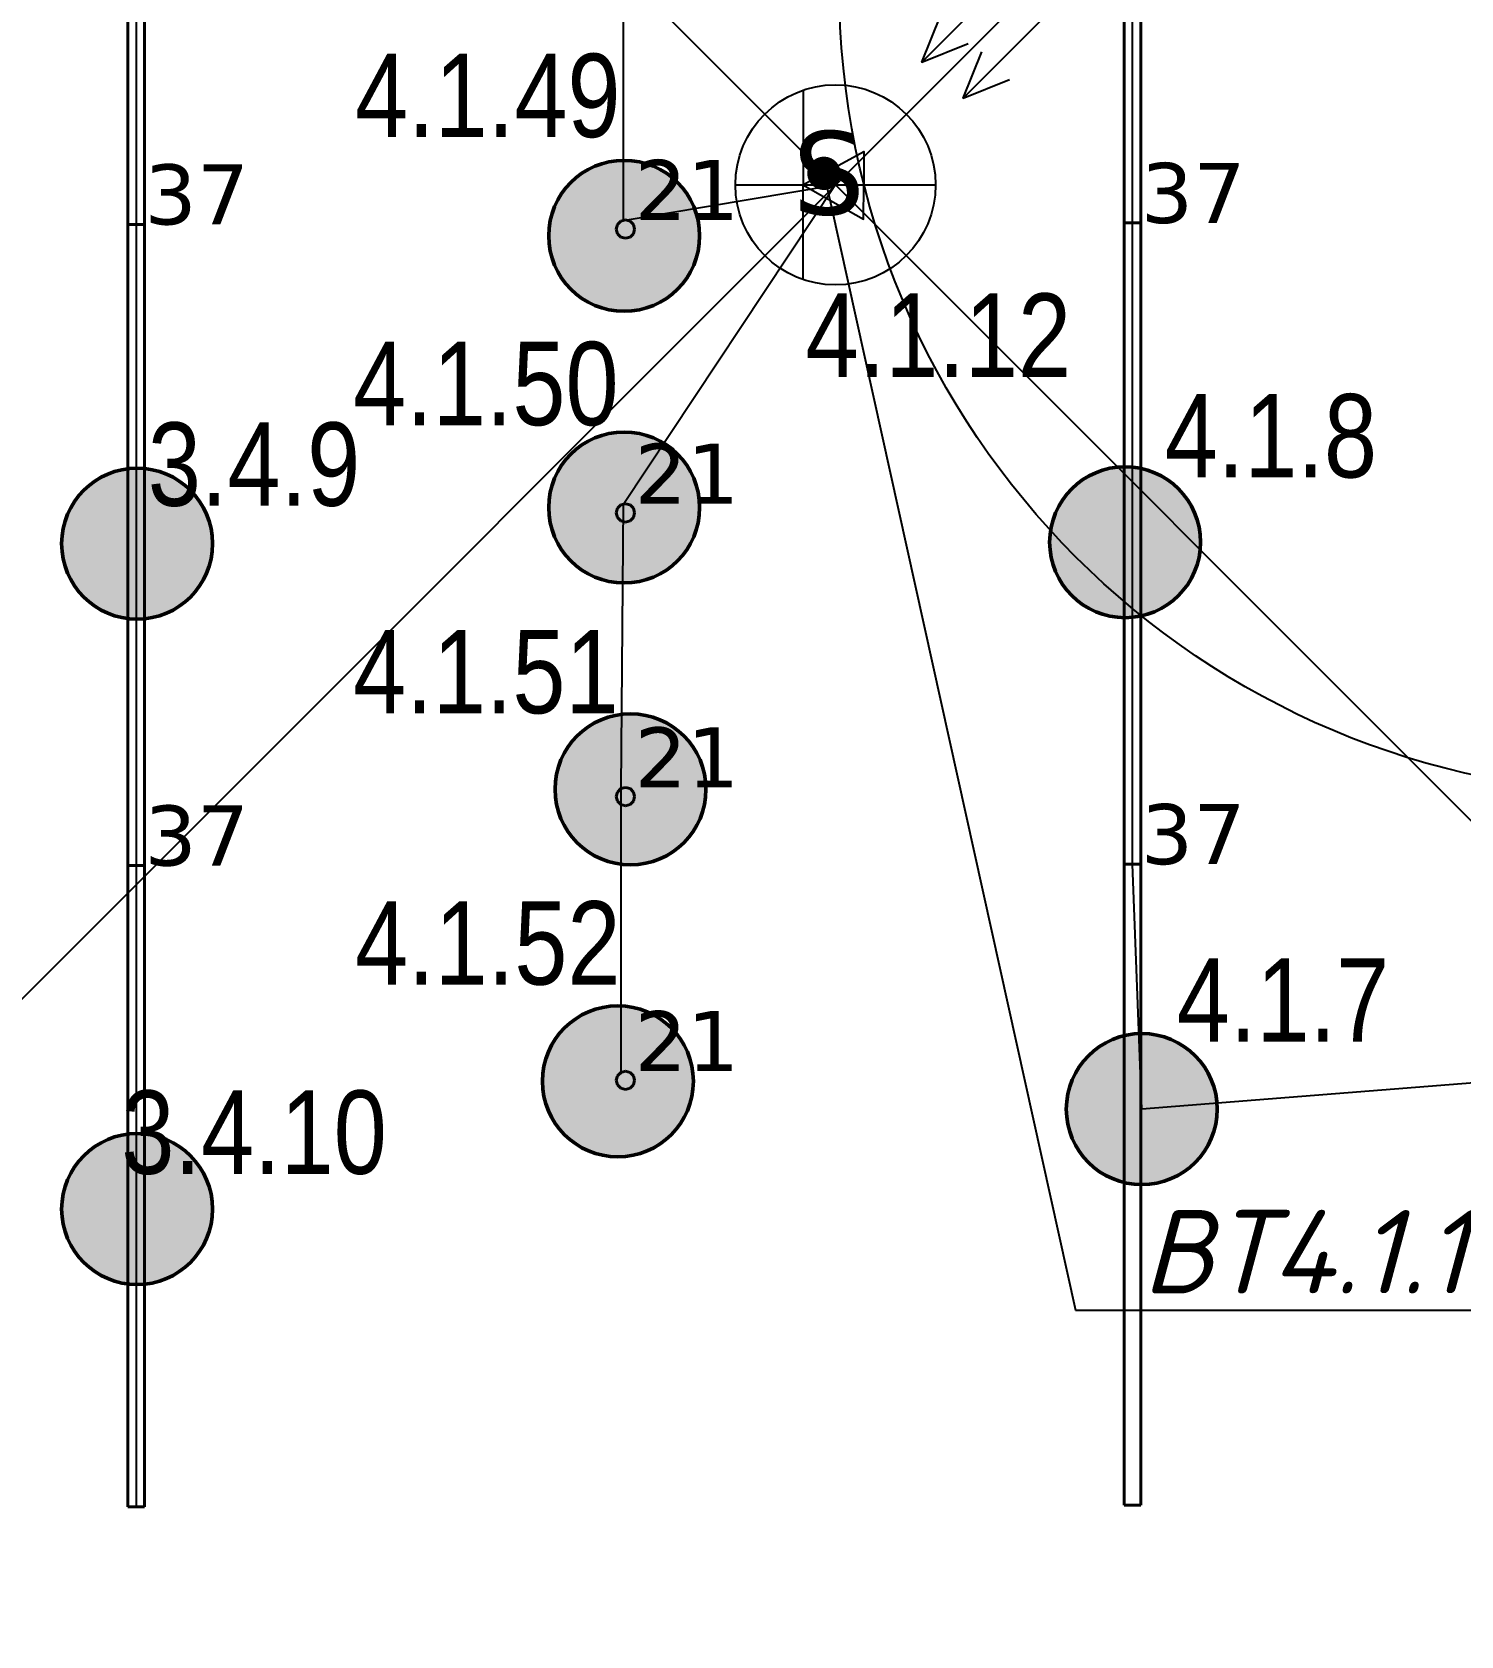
# Model space of a CAD drawing. Header units: millimetres. Extents: x -243740 to 150609, y -473655 to -165121.
# Drawn here: x -168199 to -163914, y -397737 to -392929 of the extents above; entities that cross this region are included whole.
import ezdxf
from ezdxf import colors
from ezdxf.entities.mleader import LeaderData, LeaderLine
from ezdxf.enums import TextEntityAlignment as Align
from ezdxf.math import Vec2, Vec3

# ---------------------------------------------------------------- set-up
doc = ezdxf.new("R2010")
doc.units = ezdxf.units.MM
for name, color, linetype, lineweight in [('0_Авт.', 255, 'Continuous', 5), ('_освещение_dali', 3, 'Continuous', 50), ('DLX_FL2_LUM 16', 5, 'Continuous', 40), ('DLX_FL2_LUM 28', 5, 'Continuous', 40)]:
    doc.layers.add(name, color=color, linetype=linetype, lineweight=lineweight)
doc.layers.add('_Гр.ЩД-1А.5.9.I2.4', color=6, linetype='Continuous')
doc.layers.add('_Гр.ЩД-1А.5.9.I2.5', color=6, linetype='Continuous')
doc.styles.get("Standard").update_dxf_attribs({"font": 'ARIALN.TTF'})
doc.styles.add('TableTextStyle', font='')
doc.styles.add('Шрифт - 200', font='', dxfattribs={"height": 200})
doc.styles.get('TableTextStyle').set_extended_font_data('VERDANA.TTF')
doc.styles.get('Шрифт - 200').set_extended_font_data('GOST Common', italic=True)
doc.linetypes.add('Truba', pattern='A,3e-05,[4,MSH_7,S=1,R=0,X=0,Y=0],-3.022072', length=3.022102)
doc.linetypes.add('Проводка в лотке', pattern='A,7.5,[130,ltypeshp.shx,S=0.5,R=0,X=0,Y=0],1,[130,ltypeshp.shx,S=1,R=90,X=0,Y=-0.5],1,[130,ltypeshp.shx,S=0.5,R=0,X=0,Y=0],7.5', length=17)

# ---------------------------------------------------------------- blocks, each defined once
blk = doc.blocks.new('A$C85fa3c5e')
at = {"layer": '0_Авт.', "color": 6, "lineweight": 25, "ltscale": 100}
for points in [[(5.418, 6.505), (2.589, 3.676), (3.15, 5.068)], [(5.418, 6.505), (2.589, 3.676), (3.981, 4.236)], [(6.655, 5.428), (3.827, 2.599), (4.387, 3.991)], [(6.655, 5.428), (3.827, 2.599), (5.218, 3.16)], [(-0.973, 2.838), (-0.98, -2.836)], [(-0.976, 0), (0.849, 1.003), (0.849, -0.01)], [(-3, 0), (3, 0)], [(-0.976, 0), (0.838, -1.023), (0.849, -0.01)]]:
    blk.add_lwpolyline(points, dxfattribs=at)
blk.add_circle((0, 0), 3, dxfattribs=at)
blk = doc.blocks.new('_Dot')
at = {"color": 0, "linetype": 'ByBlock', "lineweight": -2}
blk.add_line((-0.5, 0), (-1, 0), dxfattribs=at)
at = {"color": 0, "linetype": 'ByBlock', "const_width": 0.5}
blk.add_lwpolyline([(-0.25, 0, 1), (0.25, 0, 1)], format="xyb", close=True, dxfattribs=at)
blk = doc.blocks.new('A$Caabd1818')
at = {"layer": 'DLX_FL2_LUM 16'}
for points in [[(-171882.2, 4016.2, 0), (-171882.2, 5938.2, 0)], [(-171882.2, 5938.2, 0), (-171882.2, 4016.2, 0)], [(-171882.2, 5938.2, 0), (-171882.2, 4016.2, 0)], [(-171882.2, 4016.2, 0), (-171882.2, 5938.2, 0)], [(-171832.2, 5938.2, 0), (-171832.2, 4016.2, 0)], [(-171832.2, 4016.2, 0), (-171832.2, 5938.2, 0)], [(-171832.2, 4016.2, 0), (-171832.2, 5938.2, 0)], [(-171832.2, 5938.2, 0), (-171832.2, 4016.2, 0)], [(-168894.2, 4020.4, 0), (-168894.2, 5942.4, 0)], [(-168894.2, 5942.4, 0), (-168894.2, 4020.4, 0)], [(-168894.2, 5942.4, 0), (-168894.2, 4020.4, 0)], [(-168894.2, 4020.4, 0), (-168894.2, 5942.4, 0)], [(-168844.2, 5942.4, 0), (-168844.2, 4020.4, 0)], [(-168844.2, 4020.4, 0), (-168844.2, 5942.4, 0)], [(-168844.2, 4020.4, 0), (-168844.2, 5942.4, 0)], [(-168844.2, 5942.4, 0), (-168844.2, 4020.4, 0)], [(-171882.2, 4016.2, 0), (-171882.2, 4016.2, 0)], [(-171832.2, 4016.2, 0), (-171882.2, 4016.2, 0)], [(-171882.2, 4016.2, 0), (-171882.2, 4016.2, 0)], [(-171882.2, 4016.2, 0), (-171832.2, 4016.2, 0)], [(-171882.2, 4016.2, 0), (-171832.2, 4016.2, 0)], [(-171832.2, 4016.2, 0), (-171882.2, 4016.2, 0)], [(-171882.2, 2094.2, 0), (-171882.2, 4016.2, 0)], [(-171882.2, 4016.2, 0), (-171882.2, 4016.2, 0)], [(-171882.2, 4016.2, 0), (-171882.2, 2094.2, 0)], [(-171882.2, 4016.2, 0), (-171832.2, 4016.2, 0)], [(-171832.2, 4016.2, 0), (-171882.2, 4016.2, 0)], [(-171882.2, 4016.2, 0), (-171882.2, 4016.2, 0)], [(-171832.2, 4016.2, 0), (-171882.2, 4016.2, 0)], [(-171882.2, 4016.2, 0), (-171882.2, 2094.2, 0)], [(-171882.2, 2094.2, 0), (-171882.2, 4016.2, 0)], [(-171882.2, 4016.2, 0), (-171832.2, 4016.2, 0)], [(-171832.2, 4016.2, 0), (-171832.2, 4016.2, 0)], [(-171832.2, 4016.2, 0), (-171832.2, 4016.2, 0)], [(-171832.2, 4016.2, 0), (-171832.2, 4016.2, 0)], [(-171832.2, 4016.2, 0), (-171832.2, 2094.2, 0)], [(-171832.2, 2094.2, 0), (-171832.2, 4016.2, 0)], [(-171832.2, 4016.2, 0), (-171832.2, 4016.2, 0)], [(-171832.2, 2094.2, 0), (-171832.2, 4016.2, 0)], [(-171832.2, 4016.2, 0), (-171832.2, 2094.2, 0)], [(-168894.2, 4020.4, 0), (-168894.2, 4020.4, 0)], [(-168844.2, 4020.4, 0), (-168894.2, 4020.4, 0)], [(-168894.2, 4020.4, 0), (-168894.2, 4020.4, 0)], [(-168894.2, 4020.4, 0), (-168844.2, 4020.4, 0)], [(-168894.2, 4020.4, 0), (-168844.2, 4020.4, 0)], [(-168844.2, 4020.4, 0), (-168894.2, 4020.4, 0)], [(-168894.2, 2098.4, 0), (-168894.2, 4020.4, 0)], [(-168894.2, 4020.4, 0), (-168894.2, 4020.4, 0)], [(-168894.2, 4020.4, 0), (-168894.2, 2098.4, 0)], [(-168894.2, 4020.4, 0), (-168844.2, 4020.4, 0)], [(-168844.2, 4020.4, 0), (-168894.2, 4020.4, 0)], [(-168894.2, 4020.4, 0), (-168894.2, 4020.4, 0)], [(-168844.2, 4020.4, 0), (-168894.2, 4020.4, 0)], [(-168894.2, 4020.4, 0), (-168894.2, 2098.4, 0)], [(-168894.2, 2098.4, 0), (-168894.2, 4020.4, 0)], [(-168894.2, 4020.4, 0), (-168844.2, 4020.4, 0)], [(-168844.2, 4020.4, 0), (-168844.2, 4020.4, 0)], [(-168844.2, 4020.4, 0), (-168844.2, 4020.4, 0)], [(-168844.2, 4020.4, 0), (-168844.2, 4020.4, 0)], [(-168844.2, 4020.4, 0), (-168844.2, 2098.4, 0)], [(-168844.2, 2098.4, 0), (-168844.2, 4020.4, 0)], [(-168844.2, 4020.4, 0), (-168844.2, 4020.4, 0)], [(-168844.2, 2098.4, 0), (-168844.2, 4020.4, 0)], [(-168844.2, 4020.4, 0), (-168844.2, 2098.4, 0)], [(-171882.2, 2094.2, 0), (-171882.2, 2094.2, 0)], [(-171832.2, 2094.2, 0), (-171882.2, 2094.2, 0)], [(-171882.2, 2094.2, 0), (-171882.2, 2094.2, 0)], [(-171882.2, 2094.2, 0), (-171832.2, 2094.2, 0)], [(-171882.2, 2094.2, 0), (-171832.2, 2094.2, 0)], [(-171832.2, 2094.2, 0), (-171882.2, 2094.2, 0)], [(-171882.2, 172.2, 0), (-171882.2, 2094.2, 0)], [(-171882.2, 2094.2, 0), (-171882.2, 2094.2, 0)], [(-171882.2, 2094.2, 0), (-171882.2, 172.2, 0)], [(-171882.2, 2094.2, 0), (-171832.2, 2094.2, 0)], [(-171832.2, 2094.2, 0), (-171882.2, 2094.2, 0)], [(-171882.2, 2094.2, 0), (-171882.2, 2094.2, 0)], [(-171832.2, 2094.2, 0), (-171882.2, 2094.2, 0)], [(-171882.2, 2094.2, 0), (-171882.2, 172.2, 0)], [(-171882.2, 172.2, 0), (-171882.2, 2094.2, 0)], [(-171882.2, 2094.2, 0), (-171832.2, 2094.2, 0)], [(-171832.2, 2094.2, 0), (-171832.2, 2094.2, 0)], [(-171832.2, 2094.2, 0), (-171832.2, 2094.2, 0)], [(-171832.2, 2094.2, 0), (-171832.2, 2094.2, 0)], [(-171832.2, 2094.2, 0), (-171832.2, 172.2, 0)], [(-171832.2, 172.2, 0), (-171832.2, 2094.2, 0)], [(-171832.2, 2094.2, 0), (-171832.2, 2094.2, 0)], [(-171832.2, 172.2, 0), (-171832.2, 2094.2, 0)], [(-171832.2, 2094.2, 0), (-171832.2, 172.2, 0)], [(-168894.2, 2098.4, 0), (-168894.2, 2098.4, 0)], [(-168844.2, 2098.4, 0), (-168894.2, 2098.4, 0)], [(-168894.2, 2098.4, 0), (-168894.2, 2098.4, 0)], [(-168894.2, 2098.4, 0), (-168844.2, 2098.4, 0)], [(-168894.2, 2098.4, 0), (-168844.2, 2098.4, 0)], [(-168844.2, 2098.4, 0), (-168894.2, 2098.4, 0)], [(-168894.2, 176.4, 0), (-168894.2, 2098.4, 0)], [(-168894.2, 2098.4, 0), (-168894.2, 2098.4, 0)], [(-168894.2, 2098.4, 0), (-168894.2, 176.4, 0)], [(-168894.2, 2098.4, 0), (-168844.2, 2098.4, 0)], [(-168844.2, 2098.4, 0), (-168894.2, 2098.4, 0)], [(-168894.2, 2098.4, 0), (-168894.2, 2098.4, 0)], [(-168844.2, 2098.4, 0), (-168894.2, 2098.4, 0)], [(-168894.2, 2098.4, 0), (-168894.2, 176.4, 0)], [(-168894.2, 176.4, 0), (-168894.2, 2098.4, 0)], [(-168894.2, 2098.4, 0), (-168844.2, 2098.4, 0)], [(-168844.2, 2098.4, 0), (-168844.2, 2098.4, 0)], [(-168844.2, 2098.4, 0), (-168844.2, 2098.4, 0)], [(-168844.2, 2098.4, 0), (-168844.2, 2098.4, 0)], [(-168844.2, 2098.4, 0), (-168844.2, 176.4, 0)], [(-168844.2, 176.4, 0), (-168844.2, 2098.4, 0)], [(-168844.2, 2098.4, 0), (-168844.2, 2098.4, 0)], [(-168844.2, 176.4, 0), (-168844.2, 2098.4, 0)], [(-168844.2, 2098.4, 0), (-168844.2, 176.4, 0)], [(-171882.2, 172.2, 0), (-171882.2, 172.2, 0)], [(-171832.2, 172.2, 0), (-171882.2, 172.2, 0)], [(-171882.2, 172.2, 0), (-171882.2, 172.2, 0)], [(-171882.2, 172.2, 0), (-171832.2, 172.2, 0)], [(-171882.2, 172.2, 0), (-171832.2, 172.2, 0)], [(-171832.2, 172.2, 0), (-171882.2, 172.2, 0)], [(-171832.2, 172.2, 0), (-171832.2, 172.2, 0)], [(-171832.2, 172.2, 0), (-171832.2, 172.2, 0)], [(-168894.2, 176.4, 0), (-168894.2, 176.4, 0)], [(-168844.2, 176.4, 0), (-168894.2, 176.4, 0)], [(-168894.2, 176.4, 0), (-168894.2, 176.4, 0)], [(-168894.2, 176.4, 0), (-168844.2, 176.4, 0)], [(-168894.2, 176.4, 0), (-168844.2, 176.4, 0)], [(-168844.2, 176.4, 0), (-168894.2, 176.4, 0)], [(-168844.2, 176.4, 0), (-168844.2, 176.4, 0)], [(-168844.2, 176.4, 0), (-168844.2, 176.4, 0)]]:
    blk.add_polyline3d(points, dxfattribs=at)
at = {"layer": 'DLX_FL2_LUM 28'}
for points in [[(-170417.1, 4001.9, 0), (-170413.4, 4015.7, 0)], [(-170413.4, 4015.7, 0), (-170417.1, 4001.9, 0)], [(-170413.4, 4015.7, 0), (-170417.1, 4001.9, 0)], [(-170417.1, 4001.9, 0), (-170413.4, 4015.7, 0)], [(-170413.4, 3988.2, 0), (-170417.1, 4001.9, 0)], [(-170417.1, 4001.9, 0), (-170417.1, 4001.9, 0)], [(-170417.1, 4001.9, 0), (-170413.4, 3988.2, 0)], [(-170417.1, 4001.9, 0), (-170417.1, 4001.9, 0)], [(-170417.1, 4001.9, 0), (-170413.4, 3988.2, 0)], [(-170413.4, 3988.2, 0), (-170417.1, 4001.9, 0)], [(-170413.4, 4015.7, 0), (-170403.4, 4025.8, 0)], [(-170403.4, 4025.8, 0), (-170413.4, 4015.7, 0)], [(-170403.4, 4025.8, 0), (-170413.4, 4015.7, 0)], [(-170413.4, 4015.7, 0), (-170403.4, 4025.8, 0)], [(-170413.4, 4015.7, 0), (-170413.4, 4015.7, 0)], [(-170413.4, 4015.7, 0), (-170413.4, 4015.7, 0)], [(-170403.4, 4025.8, 0), (-170389.6, 4029.4, 0)], [(-170389.6, 4029.4, 0), (-170403.4, 4025.8, 0)], [(-170389.6, 4029.4, 0), (-170403.4, 4025.8, 0)], [(-170403.4, 4025.8, 0), (-170389.6, 4029.4, 0)], [(-170403.4, 4025.8, 0), (-170403.4, 4025.8, 0)], [(-170403.4, 4025.8, 0), (-170403.4, 4025.8, 0)], [(-170389.6, 4029.4, 0), (-170389.6, 4029.4, 0)], [(-170389.6, 4029.4, 0), (-170375.9, 4025.8, 0)], [(-170375.9, 4025.8, 0), (-170389.6, 4029.4, 0)], [(-170389.6, 4029.4, 0), (-170389.6, 4029.4, 0)], [(-170375.9, 4025.8, 0), (-170389.6, 4029.4, 0)], [(-170389.6, 4029.4, 0), (-170375.9, 4025.8, 0)], [(-170375.9, 4025.8, 0), (-170375.9, 4025.8, 0)], [(-170375.9, 4025.8, 0), (-170365.8, 4015.7, 0)], [(-170365.8, 4015.7, 0), (-170375.9, 4025.8, 0)], [(-170375.9, 4025.8, 0), (-170375.9, 4025.8, 0)], [(-170365.8, 4015.7, 0), (-170375.9, 4025.8, 0)], [(-170375.9, 4025.8, 0), (-170365.8, 4015.7, 0)], [(-170365.8, 4015.7, 0), (-170365.8, 4015.7, 0)], [(-170365.8, 4015.7, 0), (-170362.1, 4001.9, 0)], [(-170362.1, 4001.9, 0), (-170365.8, 4015.7, 0)], [(-170365.8, 4015.7, 0), (-170365.8, 4015.7, 0)], [(-170362.1, 4001.9, 0), (-170365.8, 4015.7, 0)], [(-170365.8, 4015.7, 0), (-170362.1, 4001.9, 0)], [(-170362.1, 4001.9, 0), (-170365.8, 3988.2, 0)], [(-170365.8, 3988.2, 0), (-170362.1, 4001.9, 0)], [(-170365.8, 3988.2, 0), (-170362.1, 4001.9, 0)], [(-170362.1, 4001.9, 0), (-170365.8, 3988.2, 0)], [(-170362.1, 4001.9, 0), (-170362.1, 4001.9, 0)], [(-170362.1, 4001.9, 0), (-170362.1, 4001.9, 0)], [(-170403.4, 3978.1, 0), (-170413.4, 3988.2, 0)], [(-170413.4, 3988.2, 0), (-170413.4, 3988.2, 0)], [(-170413.4, 3988.2, 0), (-170403.4, 3978.1, 0)], [(-170413.4, 3988.2, 0), (-170413.4, 3988.2, 0)], [(-170413.4, 3988.2, 0), (-170403.4, 3978.1, 0)], [(-170403.4, 3978.1, 0), (-170413.4, 3988.2, 0)], [(-170389.6, 3974.5, 0), (-170403.4, 3978.1, 0)], [(-170403.4, 3978.1, 0), (-170403.4, 3978.1, 0)], [(-170403.4, 3978.1, 0), (-170389.6, 3974.5, 0)], [(-170403.4, 3978.1, 0), (-170403.4, 3978.1, 0)], [(-170403.4, 3978.1, 0), (-170389.6, 3974.5, 0)], [(-170389.6, 3974.5, 0), (-170403.4, 3978.1, 0)], [(-170375.9, 3978.1, 0), (-170389.6, 3974.5, 0)], [(-170389.6, 3974.5, 0), (-170375.9, 3978.1, 0)], [(-170389.6, 3974.5, 0), (-170375.9, 3978.1, 0)], [(-170375.9, 3978.1, 0), (-170389.6, 3974.5, 0)], [(-170389.6, 3974.5, 0), (-170389.6, 3974.5, 0)], [(-170389.6, 3974.5, 0), (-170389.6, 3974.5, 0)], [(-170365.8, 3988.2, 0), (-170375.9, 3978.1, 0)], [(-170375.9, 3978.1, 0), (-170365.8, 3988.2, 0)], [(-170375.9, 3978.1, 0), (-170365.8, 3988.2, 0)], [(-170365.8, 3988.2, 0), (-170375.9, 3978.1, 0)], [(-170375.9, 3978.1, 0), (-170375.9, 3978.1, 0)], [(-170375.9, 3978.1, 0), (-170375.9, 3978.1, 0)], [(-170365.8, 3988.2, 0), (-170365.8, 3988.2, 0)], [(-170365.8, 3988.2, 0), (-170365.8, 3988.2, 0)], [(-170413.4, 3165.1, 0), (-170403.4, 3175.2, 0)], [(-170403.4, 3175.2, 0), (-170413.4, 3165.1, 0)], [(-170403.4, 3175.2, 0), (-170413.4, 3165.1, 0)], [(-170413.4, 3165.1, 0), (-170403.4, 3175.2, 0)], [(-170403.4, 3175.2, 0), (-170389.6, 3178.9, 0)], [(-170389.6, 3178.9, 0), (-170403.4, 3175.2, 0)], [(-170389.6, 3178.9, 0), (-170403.4, 3175.2, 0)], [(-170403.4, 3175.2, 0), (-170389.6, 3178.9, 0)], [(-170403.4, 3175.2, 0), (-170403.4, 3175.2, 0)], [(-170403.4, 3175.2, 0), (-170403.4, 3175.2, 0)], [(-170389.6, 3178.9, 0), (-170389.6, 3178.9, 0)], [(-170389.6, 3178.9, 0), (-170375.9, 3175.2, 0)], [(-170375.9, 3175.2, 0), (-170389.6, 3178.9, 0)], [(-170389.6, 3178.9, 0), (-170389.6, 3178.9, 0)], [(-170375.9, 3175.2, 0), (-170389.6, 3178.9, 0)], [(-170389.6, 3178.9, 0), (-170375.9, 3175.2, 0)], [(-170375.9, 3175.2, 0), (-170375.9, 3175.2, 0)], [(-170375.9, 3175.2, 0), (-170365.8, 3165.1, 0)], [(-170365.8, 3165.1, 0), (-170375.9, 3175.2, 0)], [(-170375.9, 3175.2, 0), (-170375.9, 3175.2, 0)], [(-170365.8, 3165.1, 0), (-170375.9, 3175.2, 0)], [(-170375.9, 3175.2, 0), (-170365.8, 3165.1, 0)], [(-170417.1, 3151.4, 0), (-170413.4, 3165.1, 0)], [(-170413.4, 3165.1, 0), (-170417.1, 3151.4, 0)], [(-170413.4, 3165.1, 0), (-170417.1, 3151.4, 0)], [(-170417.1, 3151.4, 0), (-170413.4, 3165.1, 0)], [(-170413.4, 3137.6, 0), (-170417.1, 3151.4, 0)], [(-170417.1, 3151.4, 0), (-170417.1, 3151.4, 0)], [(-170417.1, 3151.4, 0), (-170413.4, 3137.6, 0)], [(-170417.1, 3151.4, 0), (-170417.1, 3151.4, 0)], [(-170417.1, 3151.4, 0), (-170413.4, 3137.6, 0)], [(-170413.4, 3137.6, 0), (-170417.1, 3151.4, 0)], [(-170413.4, 3165.1, 0), (-170413.4, 3165.1, 0)], [(-170413.4, 3165.1, 0), (-170413.4, 3165.1, 0)], [(-170403.4, 3127.5, 0), (-170413.4, 3137.6, 0)], [(-170413.4, 3137.6, 0), (-170413.4, 3137.6, 0)], [(-170413.4, 3137.6, 0), (-170403.4, 3127.5, 0)], [(-170413.4, 3137.6, 0), (-170413.4, 3137.6, 0)], [(-170413.4, 3137.6, 0), (-170403.4, 3127.5, 0)], [(-170403.4, 3127.5, 0), (-170413.4, 3137.6, 0)], [(-170389.6, 3123.9, 0), (-170403.4, 3127.5, 0)], [(-170403.4, 3127.5, 0), (-170403.4, 3127.5, 0)], [(-170403.4, 3127.5, 0), (-170389.6, 3123.9, 0)], [(-170403.4, 3127.5, 0), (-170403.4, 3127.5, 0)], [(-170403.4, 3127.5, 0), (-170389.6, 3123.9, 0)], [(-170389.6, 3123.9, 0), (-170403.4, 3127.5, 0)], [(-170375.9, 3127.5, 0), (-170389.6, 3123.9, 0)], [(-170389.6, 3123.9, 0), (-170375.9, 3127.5, 0)], [(-170389.6, 3123.9, 0), (-170375.9, 3127.5, 0)], [(-170375.9, 3127.5, 0), (-170389.6, 3123.9, 0)], [(-170365.8, 3137.6, 0), (-170375.9, 3127.5, 0)], [(-170375.9, 3127.5, 0), (-170365.8, 3137.6, 0)], [(-170375.9, 3127.5, 0), (-170365.8, 3137.6, 0)], [(-170365.8, 3137.6, 0), (-170375.9, 3127.5, 0)], [(-170375.9, 3127.5, 0), (-170375.9, 3127.5, 0)], [(-170375.9, 3127.5, 0), (-170375.9, 3127.5, 0)], [(-170365.8, 3165.1, 0), (-170365.8, 3165.1, 0)], [(-170365.8, 3165.1, 0), (-170362.1, 3151.4, 0)], [(-170362.1, 3151.4, 0), (-170365.8, 3165.1, 0)], [(-170365.8, 3165.1, 0), (-170365.8, 3165.1, 0)], [(-170362.1, 3151.4, 0), (-170365.8, 3165.1, 0)], [(-170365.8, 3165.1, 0), (-170362.1, 3151.4, 0)], [(-170362.1, 3151.4, 0), (-170365.8, 3137.6, 0)], [(-170365.8, 3137.6, 0), (-170362.1, 3151.4, 0)], [(-170365.8, 3137.6, 0), (-170362.1, 3151.4, 0)], [(-170362.1, 3151.4, 0), (-170365.8, 3137.6, 0)], [(-170365.8, 3137.6, 0), (-170365.8, 3137.6, 0)], [(-170365.8, 3137.6, 0), (-170365.8, 3137.6, 0)], [(-170362.1, 3151.4, 0), (-170362.1, 3151.4, 0)], [(-170362.1, 3151.4, 0), (-170362.1, 3151.4, 0)], [(-170389.6, 3123.9, 0), (-170389.6, 3123.9, 0)], [(-170389.6, 3123.9, 0), (-170389.6, 3123.9, 0)], [(-170417.1, 2300.9, 0), (-170413.4, 2314.6, 0)], [(-170413.4, 2314.6, 0), (-170417.1, 2300.9, 0)], [(-170413.4, 2314.6, 0), (-170417.1, 2300.9, 0)], [(-170417.1, 2300.9, 0), (-170413.4, 2314.6, 0)], [(-170413.4, 2314.6, 0), (-170403.4, 2324.7, 0)], [(-170403.4, 2324.7, 0), (-170413.4, 2314.6, 0)], [(-170403.4, 2324.7, 0), (-170413.4, 2314.6, 0)], [(-170413.4, 2314.6, 0), (-170403.4, 2324.7, 0)], [(-170413.4, 2314.6, 0), (-170413.4, 2314.6, 0)], [(-170413.4, 2314.6, 0), (-170413.4, 2314.6, 0)], [(-170403.4, 2324.7, 0), (-170389.6, 2328.4, 0)], [(-170389.6, 2328.4, 0), (-170403.4, 2324.7, 0)], [(-170389.6, 2328.4, 0), (-170403.4, 2324.7, 0)], [(-170403.4, 2324.7, 0), (-170389.6, 2328.4, 0)], [(-170403.4, 2324.7, 0), (-170403.4, 2324.7, 0)], [(-170403.4, 2324.7, 0), (-170403.4, 2324.7, 0)], [(-170389.6, 2328.4, 0), (-170389.6, 2328.4, 0)], [(-170389.6, 2328.4, 0), (-170375.9, 2324.7, 0)], [(-170375.9, 2324.7, 0), (-170389.6, 2328.4, 0)], [(-170389.6, 2328.4, 0), (-170389.6, 2328.4, 0)], [(-170375.9, 2324.7, 0), (-170389.6, 2328.4, 0)], [(-170389.6, 2328.4, 0), (-170375.9, 2324.7, 0)], [(-170375.9, 2324.7, 0), (-170375.9, 2324.7, 0)], [(-170375.9, 2324.7, 0), (-170365.8, 2314.6, 0)], [(-170365.8, 2314.6, 0), (-170375.9, 2324.7, 0)], [(-170375.9, 2324.7, 0), (-170375.9, 2324.7, 0)], [(-170365.8, 2314.6, 0), (-170375.9, 2324.7, 0)], [(-170375.9, 2324.7, 0), (-170365.8, 2314.6, 0)], [(-170365.8, 2314.6, 0), (-170365.8, 2314.6, 0)], [(-170365.8, 2314.6, 0), (-170362.1, 2300.9, 0)], [(-170362.1, 2300.9, 0), (-170365.8, 2314.6, 0)], [(-170365.8, 2314.6, 0), (-170365.8, 2314.6, 0)], [(-170362.1, 2300.9, 0), (-170365.8, 2314.6, 0)], [(-170365.8, 2314.6, 0), (-170362.1, 2300.9, 0)], [(-170413.4, 2287.2, 0), (-170417.1, 2300.9, 0)], [(-170417.1, 2300.9, 0), (-170417.1, 2300.9, 0)], [(-170417.1, 2300.9, 0), (-170413.4, 2287.2, 0)], [(-170417.1, 2300.9, 0), (-170417.1, 2300.9, 0)], [(-170417.1, 2300.9, 0), (-170413.4, 2287.2, 0)], [(-170413.4, 2287.2, 0), (-170417.1, 2300.9, 0)], [(-170403.4, 2277.1, 0), (-170413.4, 2287.2, 0)], [(-170413.4, 2287.2, 0), (-170413.4, 2287.2, 0)], [(-170413.4, 2287.2, 0), (-170403.4, 2277.1, 0)], [(-170413.4, 2287.2, 0), (-170413.4, 2287.2, 0)], [(-170413.4, 2287.2, 0), (-170403.4, 2277.1, 0)], [(-170403.4, 2277.1, 0), (-170413.4, 2287.2, 0)], [(-170389.6, 2273.4, 0), (-170403.4, 2277.1, 0)], [(-170403.4, 2277.1, 0), (-170403.4, 2277.1, 0)], [(-170403.4, 2277.1, 0), (-170389.6, 2273.4, 0)], [(-170403.4, 2277.1, 0), (-170403.4, 2277.1, 0)], [(-170403.4, 2277.1, 0), (-170389.6, 2273.4, 0)], [(-170389.6, 2273.4, 0), (-170403.4, 2277.1, 0)], [(-170375.9, 2277.1, 0), (-170389.6, 2273.4, 0)], [(-170389.6, 2273.4, 0), (-170375.9, 2277.1, 0)], [(-170389.6, 2273.4, 0), (-170375.9, 2277.1, 0)], [(-170375.9, 2277.1, 0), (-170389.6, 2273.4, 0)], [(-170389.6, 2273.4, 0), (-170389.6, 2273.4, 0)], [(-170389.6, 2273.4, 0), (-170389.6, 2273.4, 0)], [(-170365.8, 2287.2, 0), (-170375.9, 2277.1, 0)], [(-170375.9, 2277.1, 0), (-170365.8, 2287.2, 0)], [(-170375.9, 2277.1, 0), (-170365.8, 2287.2, 0)], [(-170365.8, 2287.2, 0), (-170375.9, 2277.1, 0)], [(-170375.9, 2277.1, 0), (-170375.9, 2277.1, 0)], [(-170375.9, 2277.1, 0), (-170375.9, 2277.1, 0)], [(-170362.1, 2300.9, 0), (-170365.8, 2287.2, 0)], [(-170365.8, 2287.2, 0), (-170362.1, 2300.9, 0)], [(-170365.8, 2287.2, 0), (-170362.1, 2300.9, 0)], [(-170362.1, 2300.9, 0), (-170365.8, 2287.2, 0)], [(-170365.8, 2287.2, 0), (-170365.8, 2287.2, 0)], [(-170365.8, 2287.2, 0), (-170365.8, 2287.2, 0)], [(-170362.1, 2300.9, 0), (-170362.1, 2300.9, 0)], [(-170362.1, 2300.9, 0), (-170362.1, 2300.9, 0)], [(-170417.1, 1450.3, 0), (-170413.4, 1464.1, 0)], [(-170413.4, 1464.1, 0), (-170417.1, 1450.3, 0)], [(-170413.4, 1464.1, 0), (-170417.1, 1450.3, 0)], [(-170417.1, 1450.3, 0), (-170413.4, 1464.1, 0)], [(-170413.4, 1436.6, 0), (-170417.1, 1450.3, 0)], [(-170417.1, 1450.3, 0), (-170417.1, 1450.3, 0)], [(-170417.1, 1450.3, 0), (-170413.4, 1436.6, 0)], [(-170417.1, 1450.3, 0), (-170417.1, 1450.3, 0)], [(-170417.1, 1450.3, 0), (-170413.4, 1436.6, 0)], [(-170413.4, 1436.6, 0), (-170417.1, 1450.3, 0)], [(-170413.4, 1464.1, 0), (-170403.4, 1474.1, 0)], [(-170403.4, 1474.1, 0), (-170413.4, 1464.1, 0)], [(-170403.4, 1474.1, 0), (-170413.4, 1464.1, 0)], [(-170413.4, 1464.1, 0), (-170403.4, 1474.1, 0)], [(-170413.4, 1464.1, 0), (-170413.4, 1464.1, 0)], [(-170413.4, 1464.1, 0), (-170413.4, 1464.1, 0)], [(-170403.4, 1474.1, 0), (-170389.6, 1477.8, 0)], [(-170389.6, 1477.8, 0), (-170403.4, 1474.1, 0)], [(-170389.6, 1477.8, 0), (-170403.4, 1474.1, 0)], [(-170403.4, 1474.1, 0), (-170389.6, 1477.8, 0)], [(-170403.4, 1474.1, 0), (-170403.4, 1474.1, 0)], [(-170403.4, 1474.1, 0), (-170403.4, 1474.1, 0)], [(-170389.6, 1477.8, 0), (-170389.6, 1477.8, 0)], [(-170389.6, 1477.8, 0), (-170375.9, 1474.1, 0)], [(-170375.9, 1474.1, 0), (-170389.6, 1477.8, 0)], [(-170389.6, 1477.8, 0), (-170389.6, 1477.8, 0)], [(-170375.9, 1474.1, 0), (-170389.6, 1477.8, 0)], [(-170389.6, 1477.8, 0), (-170375.9, 1474.1, 0)], [(-170375.9, 1474.1, 0), (-170375.9, 1474.1, 0)], [(-170375.9, 1474.1, 0), (-170365.8, 1464.1, 0)], [(-170365.8, 1464.1, 0), (-170375.9, 1474.1, 0)], [(-170375.9, 1474.1, 0), (-170375.9, 1474.1, 0)], [(-170365.8, 1464.1, 0), (-170375.9, 1474.1, 0)], [(-170375.9, 1474.1, 0), (-170365.8, 1464.1, 0)], [(-170365.8, 1464.1, 0), (-170365.8, 1464.1, 0)], [(-170365.8, 1464.1, 0), (-170362.1, 1450.3, 0)], [(-170362.1, 1450.3, 0), (-170365.8, 1464.1, 0)], [(-170365.8, 1464.1, 0), (-170365.8, 1464.1, 0)], [(-170362.1, 1450.3, 0), (-170365.8, 1464.1, 0)], [(-170365.8, 1464.1, 0), (-170362.1, 1450.3, 0)], [(-170362.1, 1450.3, 0), (-170365.8, 1436.6, 0)], [(-170365.8, 1436.6, 0), (-170362.1, 1450.3, 0)], [(-170365.8, 1436.6, 0), (-170362.1, 1450.3, 0)], [(-170362.1, 1450.3, 0), (-170365.8, 1436.6, 0)], [(-170362.1, 1450.3, 0), (-170362.1, 1450.3, 0)], [(-170362.1, 1450.3, 0), (-170362.1, 1450.3, 0)], [(-170403.4, 1426.5, 0), (-170413.4, 1436.6, 0)], [(-170413.4, 1436.6, 0), (-170413.4, 1436.6, 0)], [(-170413.4, 1436.6, 0), (-170403.4, 1426.5, 0)], [(-170413.4, 1436.6, 0), (-170413.4, 1436.6, 0)], [(-170413.4, 1436.6, 0), (-170403.4, 1426.5, 0)], [(-170403.4, 1426.5, 0), (-170413.4, 1436.6, 0)], [(-170389.6, 1422.8, 0), (-170403.4, 1426.5, 0)], [(-170403.4, 1426.5, 0), (-170403.4, 1426.5, 0)], [(-170403.4, 1426.5, 0), (-170389.6, 1422.8, 0)], [(-170403.4, 1426.5, 0), (-170403.4, 1426.5, 0)], [(-170403.4, 1426.5, 0), (-170389.6, 1422.8, 0)], [(-170389.6, 1422.8, 0), (-170403.4, 1426.5, 0)], [(-170375.9, 1426.5, 0), (-170389.6, 1422.8, 0)], [(-170389.6, 1422.8, 0), (-170375.9, 1426.5, 0)], [(-170389.6, 1422.8, 0), (-170375.9, 1426.5, 0)], [(-170375.9, 1426.5, 0), (-170389.6, 1422.8, 0)], [(-170389.6, 1422.8, 0), (-170389.6, 1422.8, 0)], [(-170389.6, 1422.8, 0), (-170389.6, 1422.8, 0)], [(-170365.8, 1436.6, 0), (-170375.9, 1426.5, 0)], [(-170375.9, 1426.5, 0), (-170365.8, 1436.6, 0)], [(-170375.9, 1426.5, 0), (-170365.8, 1436.6, 0)], [(-170365.8, 1436.6, 0), (-170375.9, 1426.5, 0)], [(-170375.9, 1426.5, 0), (-170375.9, 1426.5, 0)], [(-170375.9, 1426.5, 0), (-170375.9, 1426.5, 0)], [(-170365.8, 1436.6, 0), (-170365.8, 1436.6, 0)], [(-170365.8, 1436.6, 0), (-170365.8, 1436.6, 0)]]:
    blk.add_polyline3d(points, dxfattribs=at)
blk = doc.blocks.new('A$Cab2378fa')
at = {"lineweight": 25, "true_color": 0xfff5f5}
h = blk.add_hatch(color=7, dxfattribs=at)
h.dxf.hatch_style = 1
h.paths.add_polyline_path([(0, 0), (-141.6, -170.3, 0.174923), (3, -222.4, 0.197808), (162.3, -156.8)])
h.paths.add_polyline_path([(-163.2, 157.6), (0, 0), (147.8, 177.8, 0.175398), (3, 230.2, 0.209014)])
at = {"lineweight": 25}
h = blk.add_hatch(color=0, dxfattribs=at)
h.paths.add_polyline_path([(162.3, -156.8, 0.442338), (147.8, 177.8), (0, 0)])
h.paths.add_polyline_path([(-141.6, -170.3), (0, 0), (-163.2, 157.6, 0.430096)])
blk.add_circle((3, 3.9), 226.3)

msp = doc.modelspace()

# ---------------------------------------------------------------- linework, layer by layer
at = {"layer": '_Гр.ЩД-1А.5.9.I2.4', "ltscale": 100}
msp.add_lwpolyline([(-169388.8, -390940.8), (-167887.5, -389661.6), (-167887.5, -391583.6), (-167887.5, -393505.6), (-167887.5, -395427.6), (-167887.5, -397349.6)], dxfattribs=at)
at = {"layer": '_Гр.ЩД-1А.5.9.I2.5', "ltscale": 100}
msp.add_lwpolyline([(-163431.9, -396044), (-164871.6, -396157.7), (-164899.5, -395423.3), (-164899.5, -393501.3), (-164899.5, -391579.3), (-164899.5, -390618.4), (-166426.8, -390942.7), (-166426.8, -391793.1), (-166426.8, -392643.7), (-166426.8, -393494.2), (-165790, -393387.2), (-166426.8, -394346.6), (-166433.7, -395197.1), (-166433.7, -396052.7)], dxfattribs=at)
at = {"layer": 'Defpoints', "color": 251, "ltscale": 100, "true_color": 0x636466}
for points in [[(-169840, -389337.2), (-161740, -397437.2)], [(-161740, -389337.2), (-169840, -397437.2)]]:
    msp.add_lwpolyline(points, dxfattribs=at)
at = {"layer": 'Defpoints', "color": 3, "ltscale": 100}
msp.add_circle((-163355.9, -392789.5), 2422.9, dxfattribs=at)

# ---------------------------------------------------------------- block references
at = {"layer": '0_Авт.', "color": 3, "linetype": 'Проводка в лотке', "ltscale": 100, "xscale": 100, "yscale": 100, "zscale": 100}
msp.add_blockref('A$C85fa3c5e', (-165790, -393387.2), dxfattribs=at)
at = {"layer": '_освещение_dali', "color": 5, "ltscale": 100}
for p in [(-166426.8, -393543.8), (-166426.8, -394358.2), (-167887.5, -394466.6), (-164924.5, -394462.3), (-166407.8, -395203), (-166445.6, -396078.3), (-164874.5, -396161.6), (-167887.5, -396461.3)]:
    msp.add_blockref('A$Cab2378fa', p, dxfattribs=at)
at = {"layer": 'Defpoints', "linetype": 'Truba', "ltscale": 100}
msp.add_blockref('A$Caabd1818', (3969.7, -397521.8), dxfattribs=at)

# ---------------------------------------------------------------- texts
at = {"layer": '_Гр.ЩД-1А.5.9.I2.4', "ltscale": 100}
for s, p in [('3.4.9', (-167533.7, -394424.3)), ('3.4.10', (-167533.7, -396426.9))]:
    msp.add_text(s, height=250, dxfattribs=at).set_placement(p, align=Align.BOTTOM_CENTER)
at = {"layer": '_Гр.ЩД-1А.5.9.I2.5', "ltscale": 100}
for s, p in [('4.1.49', (-166832.8, -393319)), ('4.1.12', (-165481.6, -394037.7)), ('4.1.50', (-166838.6, -394182.6)), ('4.1.8', (-164484.4, -394339.2)), ('4.1.51', (-166838.6, -395046.3)), ('4.1.52', (-166832.8, -395859.6)), ('4.1.7', (-164448, -396030.7))]:
    msp.add_text(s, height=250, dxfattribs=at).set_placement(p, align=Align.BOTTOM_CENTER)
at = {"layer": '_освещение_dali', "color": 73, "true_color": 0x91d48c, "style": 'TableTextStyle'}
for s, height, p in [('S', 250, (-165919, -393475.8)), ('21', 180, (-166392.4, -393492.3)), ('37', 180, (-164874.5, -393501.3)), ('21', 180, (-166392.4, -394342.9)), ('21', 180, (-166392.4, -395193.4)), ('37', 180, (-164874.5, -395423.3)), ('21', 180, (-166392.4, -396043.9))]:
    msp.add_text(s, height=height, dxfattribs=at).set_placement(p)
at = {"layer": '_освещение_dali', "color": 81, "true_color": 0xa9da90, "style": 'TableTextStyle'}
for p in [(-167862.5, -393505.6), (-167862.5, -395427.6)]:
    msp.add_text('37', height=180, dxfattribs=at).set_placement(p)

# ---------------------------------------------------------------- leaders
at = {"layer": '_освещение_dali'}
ml = msp.add_multileader_mtext('Standard', dxfattribs=at)
ml.set_content('{\\fISOCPEUR|b0|i1|c204|p34;ВТ4.1.12}', color=256, style='Шрифт - 200')
ml.set_leader_properties()
ml.set_arrow_properties(name='DOT')
ml.build(insert=Vec2(0, 0))
ml.multileader.update_dxf_attribs({"has_dogleg": 0, "text_left_attachment_type": 6, "text_right_attachment_type": 6, "arrow_head_size": 100})
ctx = ml.context
ctx.base_point, ctx.char_height, ctx.arrow_head_size, ctx.landing_gap_size, ctx.plane_origin = Vec3(-165070.3, -396760.3), 250, 100, 200, Vec3(-76769, -263015.1)
ctx.left_attachment, ctx.right_attachment = 6, 6
notes = []
notes.append((ctx, [(0, (1, 1, 0), (-165078.3, -396760.3), (1, 0), 8, [(1, [(-165824.6, -393352.6)], 0, [])])]))
ctx.mtext.insert, ctx.mtext.width, ctx.mtext.flow_direction = Vec3(-164870.3, -396460.3), 1239.583, 5
for ctx, leaders in notes:
    for number, flags, end, landing, length, lines in leaders:
        leader = LeaderData()
        leader.index, (leader.has_last_leader_line, leader.has_dogleg_vector, leader.attachment_direction) = number, flags
        leader.last_leader_point, leader.dogleg_vector, leader.dogleg_length = Vec3(end), Vec3(landing), length
        for number, points, colour, breaks in lines:
            line = LeaderLine()
            line.index, line.vertices, line.color, line.breaks = number, Vec3.list(points), colors.encode_raw_color(colour), breaks
            leader.lines.append(line)
        ctx.leaders.append(leader)

doc.saveas('drawing.dxf')
